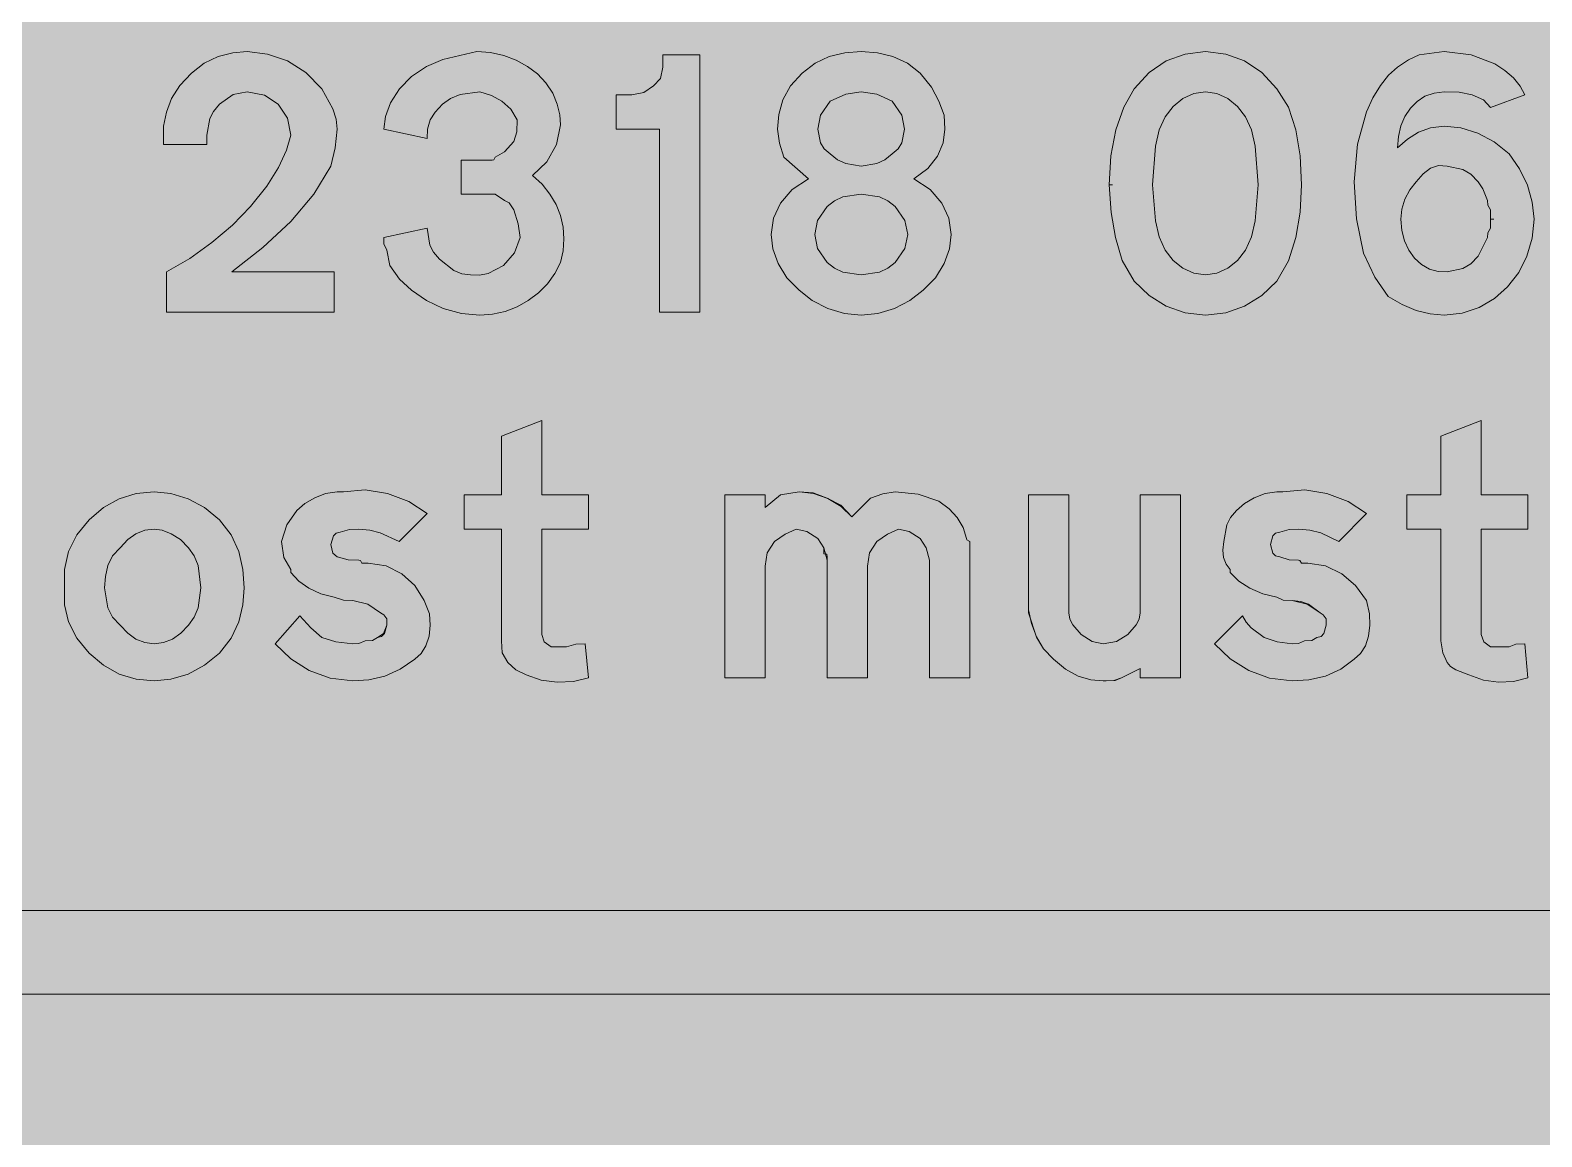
# Model space of a CAD drawing. Header units: metres. Extents: x 10 to 559, y 12 to 260.
# Drawn here: x 367.6 to 455.3, y 136.1 to 200.3 of the extents above; entities that cross this region are included whole.
import ezdxf

# ---------------------------------------------------------------- set-up
doc = ezdxf.new("R2010")
doc.units = ezdxf.units.M
for name, color, linetype, true_color in [('FILL_BLUE_0000FF', 7, 'Continuous', 0x0000ff), ('FILL_WHITE_FFFFFF', 7, 'Continuous', 0xffffff), ('STROKE_WHITE_FFFFFF', 7, 'Continuous', 0xffffff)]:
    doc.layers.add(name, color=color, linetype=linetype, true_color=true_color)

msp = doc.modelspace()

# ---------------------------------------------------------------- hatches: boundary and pattern name
at = {"layer": 'FILL_BLUE_0000FF', "true_color": 0x0000ff}
h = msp.add_hatch(color=7, dxfattribs=at)
h.dxf.hatch_style = 1
h.paths.add_polyline_path([(553.76, 259.97), (555.08, 259.58), (556.32, 258.96), (557.46, 258.12), (558.3, 256.98), (558.92, 255.74), (559.31, 254.42), (559.44, 253.08), (559.44, 19.26), (559.31, 17.91), (558.9, 16.56), (558.25, 15.32), (557.46, 14.22), (556.29, 13.28), (555.01, 12.6), (553.69, 12.2), (552.42, 12.06), (17.28, 12.06), (16.04, 12.2), (14.78, 12.6), (13.56, 13.28), (12.42, 14.22), (11.48, 15.36), (10.8, 16.61), (10.4, 17.92), (10.26, 19.26), (10.26, 253.08), (10.4, 254.41), (10.8, 255.6), (11.48, 256.93), (12.42, 258.12), (13.52, 259.07), (14.76, 259.74), (16.09, 259.99), (17.28, 260.1), (552.42, 260.1), (553.76, 259.97)])
at = {"layer": 'FILL_WHITE_FFFFFF', "true_color": 0xffffff}
h = msp.add_hatch(color=7, dxfattribs=at)
h.dxf.hatch_style = 1
h.paths.add_polyline_path([(375.3, 193.68), (375.3, 194.76), (375.48, 195.57), (375.77, 196.36), (376.24, 197.11), (376.92, 197.82), (377.65, 198.4), (378.47, 198.79), (379.32, 199.01), (380.16, 199.08), (381.33, 198.94), (382.5, 198.54), (383.56, 197.86), (384.48, 196.92), (385.13, 195.75), (385.32, 195.15), (385.38, 194.58), (385.27, 193.5), (385.02, 192.42), (384.02, 190.81), (382.68, 189.22), (381.07, 187.71), (379.26, 186.3), (385.2, 186.3), (385.2, 183.96), (375.48, 183.96), (375.48, 186.3), (376.82, 187.07), (378.11, 187.99), (379.3, 189.01), (380.34, 190.08), (381.29, 191.26), (381.98, 192.35), (382.44, 193.35), (382.68, 194.22), (382.49, 195.22), (381.96, 196.02), (381.16, 196.55), (380.16, 196.74), (379.35, 196.58), (378.54, 196.02), (378.2, 195.61), (377.98, 195.19), (377.82, 194.22), (377.82, 193.68), (375.3, 193.68)])
h = msp.add_hatch(color=7, dxfattribs=at)
h.dxf.hatch_style = 1
h.paths.add_polyline_path([(395.89, 189.09), (395.64, 189.9), (395.37, 190.3), (395.1, 190.44), (394.56, 190.8), (392.58, 190.8), (392.58, 192.78), (394.2, 192.78), (394.38, 192.78), (394.47, 192.8), (394.56, 192.96), (395.1, 193.27), (395.64, 193.86), (395.8, 194.42), (395.82, 195.12), (395.46, 195.73), (394.94, 196.2), (394.33, 196.54), (393.66, 196.74), (392.51, 196.58), (391.96, 196.36), (391.5, 196.02), (391.07, 195.57), (390.78, 195.12), (390.62, 194.58), (390.6, 194.04), (388.08, 194.58), (388.18, 195.31), (388.48, 196.11), (388.99, 196.91), (389.7, 197.64), (390.57, 198.22), (391.52, 198.63), (393.48, 199.08), (394.28, 199.02), (395.05, 198.85), (395.77, 198.59), (396.43, 198.22), (397.01, 197.78), (397.5, 197.26), (397.89, 196.67), (398.16, 196.02), (398.3, 195.41), (398.34, 194.82), (398.11, 193.68), (397.55, 192.68), (396.72, 191.88), (397.28, 191.38), (397.73, 190.81), (398.09, 190.21), (398.34, 189.56), (398.49, 188.89), (398.54, 188.21), (398.49, 187.52), (398.34, 186.84), (398.01, 186.19), (397.58, 185.6), (397.06, 185.08), (396.47, 184.63), (395.82, 184.27), (395.13, 184), (394.4, 183.84), (393.66, 183.78), (392.59, 183.88), (391.54, 184.16), (390.57, 184.62), (389.7, 185.22), (389, 185.87), (388.44, 186.66), (388.26, 187.56), (388.08, 187.92), (388.08, 188.28), (390.6, 188.82), (390.76, 187.85), (390.98, 187.43), (391.32, 187.02), (392.15, 186.37), (392.61, 186.18), (393.12, 186.12), (393.65, 186.11), (394.15, 186.2), (395.03, 186.66), (395.68, 187.39), (396, 188.28), (395.89, 189.09)])
h = msp.add_hatch(color=7, dxfattribs=at)
h.dxf.hatch_style = 1
h.paths.add_polyline_path([(404.1, 183.96), (404.1, 194.58), (401.58, 194.58), (401.58, 196.56), (402.48, 196.56), (403.18, 196.7), (403.74, 197.1), (404.15, 197.51), (404.28, 198.18), (404.28, 198.9), (406.44, 198.9), (406.44, 183.96), (404.1, 183.96)])
h = msp.add_hatch(color=7, dxfattribs=at)
h.dxf.hatch_style = 1
h.paths.add_polyline_path([(420.88, 189.4), (421.02, 188.46), (420.92, 187.62), (420.61, 186.77), (420.11, 185.95), (419.4, 185.22), (418.63, 184.62), (417.73, 184.16), (416.77, 183.88), (415.8, 183.78), (414.83, 183.88), (413.86, 184.16), (412.96, 184.62), (412.2, 185.22), (411.49, 185.95), (410.98, 186.77), (410.68, 187.62), (410.58, 188.46), (410.71, 189.4), (411.12, 190.28), (411.79, 191.07), (412.74, 191.7), (411.3, 192.96), (411.05, 193.77), (410.94, 194.58), (411.01, 195.42), (411.25, 196.27), (411.7, 197.09), (412.38, 197.82), (413.12, 198.4), (413.95, 198.79), (414.86, 199.01), (415.8, 199.08), (416.74, 199.01), (417.64, 198.79), (418.48, 198.4), (419.22, 197.82), (419.89, 197.01), (420.3, 196.2), (420.61, 195.39), (420.66, 194.58), (420.56, 193.78), (420.23, 193.01), (419.67, 192.3), (418.86, 191.7), (419.8, 191.07), (420.48, 190.28), (420.88, 189.4)])
h.paths.add_polyline_path([(413.82, 190.08), (413.26, 189.27), (413.1, 188.46), (413.26, 187.65), (413.82, 186.84), (414.26, 186.5), (414.74, 186.28), (415.8, 186.12), (416.86, 186.28), (417.34, 186.5), (417.78, 186.84), (418.34, 187.65), (418.5, 188.46), (418.34, 189.27), (417.78, 190.08), (417.34, 190.42), (416.86, 190.64), (415.8, 190.8), (414.74, 190.64), (414.26, 190.42), (413.82, 190.08)], flags=16)
h.paths.add_polyline_path([(417.17, 192.8), (417.6, 193.14), (417.94, 193.44), (418.16, 193.79), (418.32, 194.58), (418.16, 195.39), (417.6, 196.2), (416.7, 196.61), (415.8, 196.74), (414.9, 196.61), (414, 196.2), (413.44, 195.39), (413.28, 194.58), (413.44, 193.79), (413.66, 193.44), (414, 193.14), (414.43, 192.8), (414.9, 192.58), (415.8, 192.42), (416.7, 192.58), (417.17, 192.8)], flags=16)
h = msp.add_hatch(color=7, dxfattribs=at)
h.dxf.hatch_style = 1
h.paths.add_polyline_path([(430.58, 194.53), (431.04, 195.85), (431.64, 196.92), (432.51, 197.86), (433.51, 198.54), (434.6, 198.94), (435.78, 199.08), (436.96, 198.94), (438.05, 198.54), (439.05, 197.86), (439.92, 196.92), (440.6, 195.85), (441.04, 194.53), (441.29, 193.02), (441.36, 191.34), (441.29, 189.76), (441.04, 188.28), (440.6, 186.94), (439.92, 185.76), (439.05, 184.92), (438.05, 184.3), (436.96, 183.91), (435.78, 183.78), (434.6, 183.91), (433.51, 184.3), (432.51, 184.92), (431.64, 185.76), (430.96, 186.95), (430.56, 188.28), (430.31, 189.74), (430.2, 191.34), (430.3, 193.02), (430.58, 194.53)])
h.paths.add_polyline_path([(437.08, 186.5), (437.65, 186.96), (438.12, 187.56), (438.46, 188.33), (438.68, 189.25), (438.84, 191.34), (438.68, 193.59), (438.46, 194.53), (438.12, 195.3), (437.65, 195.9), (437.08, 196.36), (436.45, 196.64), (435.78, 196.74), (435.11, 196.64), (434.47, 196.36), (433.91, 195.9), (433.44, 195.3), (433.1, 194.53), (432.88, 193.59), (432.72, 191.34), (432.88, 189.25), (433.1, 188.33), (433.44, 187.56), (433.91, 186.96), (434.47, 186.5), (435.11, 186.22), (435.78, 186.12), (436.45, 186.22), (437.08, 186.5)], flags=16)
h = msp.add_hatch(color=7, dxfattribs=at)
h.dxf.hatch_style = 1
h.paths.add_polyline_path([(448.02, 184.05), (447.21, 184.39), (446.4, 184.86), (445.61, 185.99), (444.96, 187.38), (444.55, 189.38), (444.42, 191.52), (444.61, 193.7), (445.14, 195.59), (445.51, 196.4), (445.94, 197.11), (446.42, 197.71), (446.94, 198.18), (447.57, 198.61), (448.2, 198.9), (449.64, 199.08), (451.21, 198.89), (452.59, 198.36), (453.17, 197.99), (453.66, 197.56), (454.05, 197.08), (454.32, 196.56), (452.34, 195.84), (451.93, 196.27), (451.26, 196.56), (450.52, 196.72), (449.64, 196.74), (449.06, 196.67), (448.53, 196.49), (448.07, 196.19), (447.68, 195.8), (447.37, 195.32), (447.13, 194.77), (446.99, 194.16), (446.94, 193.5), (447.51, 194), (448.15, 194.4), (448.86, 194.66), (449.64, 194.76), (450.61, 194.66), (451.6, 194.35), (452.55, 193.85), (453.42, 193.14), (454.02, 192.27), (454.48, 191.32), (454.76, 190.33), (454.86, 189.36), (454.75, 188.24), (454.45, 187.2), (453.97, 186.25), (453.33, 185.42), (452.56, 184.74), (451.67, 184.22), (450.69, 183.89), (449.64, 183.78), (448.83, 183.85), (448.02, 184.05)])
h.paths.add_polyline_path([(452.34, 189.54), (452.34, 189.72), (452.34, 189.9), (452.18, 190.17), (452.16, 190.44), (451.89, 191.11), (451.62, 191.52), (451.19, 191.96), (450.72, 192.24), (449.82, 192.42), (449.31, 192.46), (448.85, 192.31), (448.43, 191.99), (448.02, 191.52), (447.65, 191.06), (447.37, 190.51), (447.18, 189.93), (447.12, 189.36), (447.18, 188.7), (447.34, 188.1), (447.59, 187.55), (447.93, 187.09), (448.33, 186.71), (448.79, 186.45), (449.29, 186.31), (449.82, 186.3), (450.72, 186.48), (451.19, 186.76), (451.62, 187.2), (452.16, 188.28), (452.18, 188.55), (452.34, 188.82), (452.34, 189), (452.34, 189.18), (452.34, 189.36), (452.34, 189.54)], flags=16)
h = msp.add_hatch(color=7, dxfattribs=at)
h.dxf.hatch_style = 1
h.paths.add_polyline_path([(397.39, 164.81), (397.8, 164.52), (398.7, 164.52), (399.24, 164.68), (399.78, 164.7), (399.96, 162.72), (399.09, 162.52), (398.16, 162.47), (397.23, 162.59), (396.36, 162.9), (395.75, 163.19), (395.28, 163.62), (394.96, 164.18), (394.92, 164.88), (394.92, 171.36), (392.76, 171.36), (392.76, 173.34), (394.92, 173.34), (394.92, 176.76), (397.26, 177.66), (397.26, 173.34), (399.96, 173.34), (399.96, 171.36), (397.26, 171.36), (397.26, 165.24), (397.39, 164.81)])
h = msp.add_hatch(color=7, dxfattribs=at)
h.dxf.hatch_style = 1
h.paths.add_polyline_path([(451.94, 164.81), (452.34, 164.52), (453.42, 164.52), (453.8, 164.68), (454.32, 164.7), (454.5, 162.72), (453.66, 162.52), (452.79, 162.47), (451.92, 162.59), (451.08, 162.9), (450.32, 163.19), (450.02, 163.38), (449.82, 163.62), (449.57, 164.18), (449.46, 164.88), (449.46, 171.36), (447.48, 171.36), (447.48, 173.34), (449.46, 173.34), (449.46, 176.76), (451.8, 177.66), (451.8, 173.34), (454.5, 173.34), (454.5, 171.36), (451.8, 171.36), (451.8, 165.24), (451.94, 164.81)])
h = msp.add_hatch(color=7, dxfattribs=at)
h.dxf.hatch_style = 1
h.paths.add_polyline_path([(369.79, 170.05), (370.27, 171.03), (370.98, 171.9), (371.82, 172.61), (372.73, 173.11), (373.71, 173.42), (374.76, 173.52), (375.73, 173.42), (376.72, 173.11), (377.67, 172.61), (378.54, 171.9), (379.22, 171.03), (379.67, 170.05), (379.91, 169.01), (379.98, 167.94), (379.91, 166.97), (379.67, 165.98), (379.22, 165.03), (378.54, 164.16), (377.67, 163.45), (376.72, 162.94), (375.73, 162.64), (374.76, 162.54), (373.71, 162.64), (372.73, 162.94), (371.82, 163.45), (370.98, 164.16), (370.27, 165.03), (369.79, 165.98), (369.54, 166.97), (369.54, 167.94), (369.54, 169.01), (369.79, 170.05)])
h.paths.add_polyline_path([(373.7, 171.09), (373.22, 170.75), (372.78, 170.28), (372.34, 169.81), (372.06, 169.24), (371.92, 168.61), (371.88, 167.94), (372.06, 166.79), (372.34, 166.24), (372.78, 165.78), (373.22, 165.31), (373.7, 164.97), (374.22, 164.77), (374.76, 164.7), (375.3, 164.77), (375.82, 164.97), (376.3, 165.31), (376.74, 165.78), (377.08, 166.24), (377.3, 166.79), (377.46, 167.94), (377.3, 169.24), (377.08, 169.81), (376.74, 170.28), (376.28, 170.75), (375.75, 171.09), (375.22, 171.29), (374.76, 171.36), (374.22, 171.29), (373.7, 171.09)], flags=16)
h = msp.add_hatch(color=7, dxfattribs=at)
h.dxf.hatch_style = 1
h.paths.add_polyline_path([(386.64, 169.56), (386.73, 169.54), (386.82, 169.38), (387.18, 169.38), (388.22, 169.22), (389.14, 168.77), (389.89, 168.09), (390.42, 167.22), (390.74, 166.43), (390.78, 165.78), (390.72, 165.14), (390.53, 164.59), (390.25, 164.13), (389.88, 163.8), (389.04, 163.22), (388.15, 162.83), (387.22, 162.61), (386.28, 162.54), (384.97, 162.7), (383.76, 163.15), (382.69, 163.83), (381.78, 164.7), (383.22, 166.32), (383.85, 165.62), (384.48, 165.06), (385.31, 164.81), (386.28, 164.7), (386.64, 164.72), (387, 164.88), (387.43, 164.9), (387.72, 165.06), (388.06, 165.29), (388.26, 165.78), (388.26, 166.14), (388.08, 166.39), (387.9, 166.5), (387.16, 167), (386.28, 167.22), (385.74, 167.24), (385.2, 167.4), (384.43, 167.6), (383.74, 167.92), (383.15, 168.34), (382.68, 168.84), (382.68, 169.02), (382.28, 169.7), (382.14, 170.64), (382.46, 171.61), (383.04, 172.44), (383.51, 172.84), (384.08, 173.18), (384.71, 173.43), (385.38, 173.52), (385.74, 173.52), (387.01, 173.63), (388.31, 173.43), (389.54, 172.96), (390.6, 172.26), (388.98, 170.64), (387.88, 171.14), (387.28, 171.3), (386.64, 171.36), (386.1, 171.34), (385.56, 171.18), (385.32, 171.12), (385.16, 170.96), (385.02, 170.46), (385.13, 169.97), (385.38, 169.74), (386.01, 169.58), (386.64, 169.56)])
h = msp.add_hatch(color=7, dxfattribs=at)
h.dxf.hatch_style = 1
h.paths.add_polyline_path([(386.64, 169.56), (386.73, 169.54), (386.82, 169.38), (387.18, 169.38), (388.22, 169.22), (389.14, 168.77), (389.89, 168.09), (390.42, 167.22), (390.74, 166.43), (390.78, 165.78), (390.72, 165.14), (390.53, 164.59), (390.25, 164.13), (389.88, 163.8), (389.04, 163.22), (388.15, 162.83), (387.22, 162.61), (386.28, 162.54), (384.97, 162.7), (383.76, 163.15), (382.69, 163.83), (381.78, 164.7), (383.22, 166.32), (383.85, 165.62), (384.48, 165.06), (385.31, 164.81), (386.28, 164.7), (386.64, 164.72), (387, 164.88), (387.43, 164.9), (387.72, 165.06), (387.96, 165.12), (388.13, 165.29), (388.26, 165.78), (388.26, 166.14), (388.08, 166.39), (387.9, 166.5), (387.16, 167), (386.28, 167.22), (385.74, 167.24), (385.2, 167.4), (384.43, 167.6), (383.74, 167.92), (383.15, 168.34), (382.68, 168.84), (382.68, 169.02), (382.28, 169.7), (382.14, 170.64), (382.46, 171.61), (383.04, 172.44), (383.51, 172.84), (384.08, 173.18), (384.71, 173.43), (385.38, 173.52), (385.74, 173.52), (387.01, 173.63), (388.31, 173.43), (389.54, 172.96), (390.6, 172.26), (388.98, 170.64), (387.88, 171.14), (387.28, 171.3), (386.64, 171.36), (386.1, 171.34), (385.56, 171.18), (385.32, 171.12), (385.16, 170.96), (385.02, 170.46), (385.13, 169.97), (385.38, 169.74), (386.01, 169.58), (386.64, 169.56)])
h = msp.add_hatch(color=7, dxfattribs=at)
h.dxf.hatch_style = 1
h.paths.add_polyline_path([(410.22, 172.62), (411.12, 173.34), (412.2, 173.52), (413.03, 173.42), (413.86, 173.14), (414.63, 172.68), (415.26, 172.08), (416.34, 173.16), (417.06, 173.41), (417.78, 173.52), (419.11, 173.38), (420.3, 172.98), (420.91, 172.54), (421.38, 172.03), (421.72, 171.46), (421.92, 170.82), (421.94, 170.73), (422.1, 170.64), (422.1, 170.28), (422.1, 162.72), (419.76, 162.72), (419.76, 169.56), (419.58, 170.28), (419.22, 170.82), (418.59, 171.22), (417.96, 171.36), (417.33, 171.07), (416.7, 170.64), (416.29, 169.99), (416.16, 169.2), (416.16, 162.72), (413.82, 162.72), (413.82, 169.56), (413.64, 170.28), (413.28, 170.82), (412.65, 171.22), (412.02, 171.36), (411.39, 171.07), (410.76, 170.64), (410.35, 169.99), (410.22, 169.2), (410.22, 162.72), (407.88, 162.72), (407.88, 173.34), (410.22, 173.34), (410.22, 172.62)])
h = msp.add_hatch(color=7, dxfattribs=at)
h.dxf.hatch_style = 1
h.paths.add_polyline_path([(410.22, 172.62), (411.12, 173.34), (412.2, 173.52), (413.01, 173.47), (413.82, 173.16), (414.61, 172.75), (415.26, 172.08), (416.34, 173.16), (417.06, 173.41), (417.78, 173.52), (419.11, 173.38), (420.3, 172.98), (420.91, 172.54), (421.38, 172.03), (421.72, 171.46), (421.92, 170.82), (421.94, 170.73), (422.1, 170.64), (422.1, 170.28), (422.1, 162.72), (419.76, 162.72), (419.76, 169.56), (419.58, 170.28), (419.22, 170.82), (418.59, 171.22), (417.96, 171.36), (417.33, 171.07), (416.7, 170.64), (416.29, 169.99), (416.16, 169.2), (416.16, 162.72), (413.82, 162.72), (413.82, 169.74), (413.8, 169.9), (413.64, 169.92), (413.64, 170.28), (413.28, 170.82), (412.65, 171.22), (412.02, 171.36), (411.39, 171.07), (410.76, 170.64), (410.35, 169.99), (410.22, 169.2), (410.22, 162.72), (407.88, 162.72), (407.88, 173.34), (410.22, 173.34), (410.22, 172.62)])
h = msp.add_hatch(color=7, dxfattribs=at)
h.dxf.hatch_style = 1
h.paths.add_polyline_path([(429.14, 162.61), (428.4, 162.83), (427.66, 163.22), (426.96, 163.8), (426.38, 164.4), (425.97, 165.08), (425.52, 166.5), (425.52, 173.34), (427.86, 173.34), (427.86, 166.5), (427.92, 166.13), (428.08, 165.8), (428.58, 165.24), (429.21, 164.83), (429.84, 164.7), (430.63, 164.83), (431.28, 165.24), (431.77, 165.8), (431.94, 166.13), (432, 166.5), (432, 173.34), (434.34, 173.34), (434.34, 162.72), (432, 162.72), (432, 163.26), (430.92, 162.72), (430.54, 162.56), (430.02, 162.54), (429.84, 162.54), (429.14, 162.61)])
h = msp.add_hatch(color=7, dxfattribs=at)
h.dxf.hatch_style = 1
h.paths.add_polyline_path([(429.14, 162.61), (428.4, 162.83), (427.66, 163.22), (426.96, 163.8), (426.38, 164.4), (425.97, 165.1), (425.69, 165.88), (425.52, 166.68), (425.52, 173.34), (427.86, 173.34), (427.86, 166.5), (427.92, 166.13), (428.08, 165.8), (428.58, 165.24), (429.21, 164.83), (429.84, 164.7), (430.63, 164.83), (431.28, 165.24), (431.77, 165.8), (431.94, 166.13), (432, 166.5), (432, 173.34), (434.34, 173.34), (434.34, 162.72), (432, 162.72), (432, 163.26), (430.92, 162.72), (430.47, 162.56), (430.02, 162.54), (429.84, 162.54), (429.14, 162.61)])
h = msp.add_hatch(color=7, dxfattribs=at)
h.dxf.hatch_style = 1
h.paths.add_polyline_path([(441.18, 169.56), (441.27, 169.54), (441.36, 169.38), (441.72, 169.38), (442.76, 169.22), (443.7, 168.77), (444.5, 168.09), (445.14, 167.22), (445.3, 166.43), (445.32, 165.78), (445.26, 165.14), (445.07, 164.59), (444.79, 164.13), (444.42, 163.8), (443.65, 163.22), (442.76, 162.83), (441.79, 162.61), (440.82, 162.54), (439.51, 162.7), (438.3, 163.15), (437.23, 163.83), (436.32, 164.7), (437.94, 166.32), (438.14, 165.95), (438.43, 165.62), (439.2, 165.06), (439.94, 164.81), (440.82, 164.7), (441.18, 164.72), (441.54, 164.88), (441.97, 164.9), (442.26, 165.06), (442.5, 165.12), (442.66, 165.29), (442.8, 165.78), (442.8, 166.14), (442.62, 166.39), (442.44, 166.5), (441.7, 167), (440.82, 167.22), (440.3, 167.24), (439.92, 167.4), (439.12, 167.6), (438.37, 167.92), (437.72, 168.34), (437.22, 168.84), (437.22, 168.95), (437.22, 169.02), (436.99, 169.32), (436.84, 169.7), (436.79, 170.13), (436.86, 170.64), (437.02, 171.61), (437.24, 172.03), (437.58, 172.44), (438.05, 172.84), (438.61, 173.18), (439.25, 173.43), (439.92, 173.52), (440.28, 173.52), (441.55, 173.63), (442.84, 173.43), (444.08, 172.96), (445.14, 172.26), (443.52, 170.64), (442.48, 171.14), (441.85, 171.3), (441.18, 171.36), (440.64, 171.34), (440.1, 171.18), (439.86, 171.12), (439.69, 170.96), (439.56, 170.46), (439.69, 169.97), (439.86, 169.8), (440.1, 169.74), (440.64, 169.58), (441.18, 169.56)])
h = msp.add_hatch(color=7, dxfattribs=at)
h.dxf.hatch_style = 1
h.paths.add_polyline_path([(441.18, 169.56), (441.27, 169.54), (441.36, 169.38), (441.72, 169.38), (442.76, 169.22), (443.7, 168.77), (444.5, 168.09), (445.14, 167.22), (445.3, 166.43), (445.32, 165.78), (445.26, 165.14), (445.07, 164.59), (444.79, 164.13), (444.42, 163.8), (443.65, 163.22), (442.76, 162.83), (441.79, 162.61), (440.82, 162.54), (439.51, 162.7), (438.3, 163.15), (437.23, 163.83), (436.32, 164.7), (437.94, 166.32), (438.14, 165.95), (438.43, 165.62), (439.2, 165.06), (439.94, 164.81), (440.82, 164.7), (441.18, 164.72), (441.54, 164.88), (441.97, 164.9), (442.26, 165.06), (442.5, 165.12), (442.66, 165.29), (442.8, 165.78), (442.8, 166.14), (442.62, 166.39), (442.44, 166.5), (441.77, 167), (441.33, 167.16), (440.82, 167.22), (440.3, 167.24), (439.92, 167.4), (439.12, 167.6), (438.37, 167.92), (437.72, 168.34), (437.22, 168.84), (437.22, 168.95), (437.22, 169.02), (436.99, 169.32), (436.84, 169.7), (436.79, 170.13), (436.86, 170.64), (437.02, 171.61), (437.24, 172.03), (437.58, 172.44), (438.05, 172.84), (438.61, 173.18), (439.25, 173.43), (439.92, 173.52), (440.28, 173.52), (441.55, 173.63), (442.84, 173.43), (444.08, 172.96), (445.14, 172.26), (443.52, 170.64), (442.48, 171.14), (441.85, 171.3), (441.18, 171.36), (440.64, 171.34), (440.1, 171.18), (439.86, 171.12), (439.69, 170.96), (439.56, 170.46), (439.69, 169.97), (439.86, 169.8), (440.1, 169.74), (440.64, 169.58), (441.18, 169.56)])
h = msp.add_hatch(color=7, dxfattribs=at)
h.dxf.hatch_style = 1
h.paths.add_polyline_path([(77.58, 139.68), (70.56, 139.68), (63.36, 146.7), (70.56, 153.9), (77.58, 153.9), (72.9, 149.22), (506.34, 149.22), (506.34, 144.36), (72.9, 144.36), (77.58, 139.68)])

# ---------------------------------------------------------------- linework, layer by layer
at = {"layer": 'FILL_WHITE_FFFFFF', "lineweight": 0, "true_color": 0xffffff}
for points in [[(375.3, 193.68), (375.3, 194.76), (375.48, 195.57), (375.77, 196.36), (376.24, 197.11), (376.92, 197.82), (377.65, 198.4), (378.47, 198.79), (379.32, 199.01), (380.16, 199.08), (381.33, 198.94), (382.5, 198.54), (383.56, 197.86), (384.48, 196.92), (385.13, 195.75), (385.32, 195.15), (385.38, 194.58), (385.27, 193.5), (385.02, 192.42), (384.02, 190.81), (382.68, 189.22), (381.07, 187.71), (379.26, 186.3), (385.2, 186.3), (385.2, 183.96), (375.48, 183.96), (375.48, 186.3), (376.82, 187.07), (378.11, 187.99), (379.3, 189.01), (380.34, 190.08), (381.29, 191.26), (381.98, 192.35), (382.44, 193.35), (382.68, 194.22), (382.49, 195.22), (381.96, 196.02), (381.16, 196.55), (380.16, 196.74), (379.35, 196.58), (378.54, 196.02), (378.2, 195.61), (377.98, 195.19), (377.82, 194.22), (377.82, 193.68)], [(395.89, 189.09), (395.64, 189.9), (395.37, 190.3), (395.1, 190.44), (394.56, 190.8), (392.58, 190.8), (392.58, 192.78), (394.2, 192.78), (394.38, 192.78), (394.47, 192.8), (394.56, 192.96), (395.1, 193.27), (395.64, 193.86), (395.8, 194.42), (395.82, 195.12), (395.46, 195.73), (394.94, 196.2), (394.33, 196.54), (393.66, 196.74), (392.51, 196.58), (391.96, 196.36), (391.5, 196.02), (391.07, 195.57), (390.78, 195.12), (390.62, 194.58), (390.6, 194.04), (388.08, 194.58), (388.18, 195.31), (388.48, 196.11), (388.99, 196.91), (389.7, 197.64), (390.57, 198.22), (391.52, 198.63), (393.48, 199.08), (394.28, 199.02), (395.05, 198.85), (395.77, 198.59), (396.43, 198.22), (397.01, 197.78), (397.5, 197.26), (397.89, 196.67), (398.16, 196.02), (398.3, 195.41), (398.34, 194.82), (398.11, 193.68), (397.55, 192.68), (396.72, 191.88), (397.28, 191.38), (397.73, 190.81), (398.09, 190.21), (398.34, 189.56), (398.49, 188.89), (398.54, 188.21), (398.49, 187.52), (398.34, 186.84), (398.01, 186.19), (397.58, 185.6), (397.06, 185.08), (396.47, 184.63), (395.82, 184.27), (395.13, 184), (394.4, 183.84), (393.66, 183.78), (392.59, 183.88), (391.54, 184.16), (390.57, 184.62), (389.7, 185.22), (389, 185.87), (388.44, 186.66), (388.26, 187.56), (388.08, 187.92), (388.08, 188.28), (390.6, 188.82), (390.76, 187.85), (390.98, 187.43), (391.32, 187.02), (392.15, 186.37), (392.61, 186.18), (393.12, 186.12), (393.65, 186.11), (394.15, 186.2), (395.03, 186.66), (395.68, 187.39), (396, 188.28)], [(404.1, 183.96), (404.1, 194.58), (401.58, 194.58), (401.58, 196.56), (402.48, 196.56), (403.18, 196.7), (403.74, 197.1), (404.15, 197.51), (404.28, 198.18), (404.28, 198.9), (406.44, 198.9), (406.44, 183.96)], [(420.88, 189.4), (421.02, 188.46), (420.92, 187.62), (420.61, 186.77), (420.11, 185.95), (419.4, 185.22), (418.63, 184.62), (417.73, 184.16), (416.77, 183.88), (415.8, 183.78), (414.83, 183.88), (413.86, 184.16), (412.96, 184.62), (412.2, 185.22), (411.49, 185.95), (410.98, 186.77), (410.68, 187.62), (410.58, 188.46), (410.71, 189.4), (411.12, 190.28), (411.79, 191.07), (412.74, 191.7), (411.3, 192.96), (411.05, 193.77), (410.94, 194.58), (411.01, 195.42), (411.25, 196.27), (411.7, 197.09), (412.38, 197.82), (413.12, 198.4), (413.95, 198.79), (414.86, 199.01), (415.8, 199.08), (416.74, 199.01), (417.64, 198.79), (418.48, 198.4), (419.22, 197.82), (419.89, 197.01), (420.3, 196.2), (420.61, 195.39), (420.66, 194.58), (420.56, 193.78), (420.23, 193.01), (419.67, 192.3), (418.86, 191.7), (419.8, 191.07), (420.48, 190.28)], [(430.58, 194.53), (431.04, 195.85), (431.64, 196.92), (432.51, 197.86), (433.51, 198.54), (434.6, 198.94), (435.78, 199.08), (436.96, 198.94), (438.05, 198.54), (439.05, 197.86), (439.92, 196.92), (440.6, 195.85), (441.04, 194.53), (441.29, 193.02), (441.36, 191.34), (441.29, 189.76), (441.04, 188.28), (440.6, 186.94), (439.92, 185.76), (439.05, 184.92), (438.05, 184.3), (436.96, 183.91), (435.78, 183.78), (434.6, 183.91), (433.51, 184.3), (432.51, 184.92), (431.64, 185.76), (430.96, 186.95), (430.56, 188.28), (430.31, 189.74), (430.2, 191.34), (430.3, 193.02)], [(448.02, 184.05), (447.21, 184.39), (446.4, 184.86), (445.61, 185.99), (444.96, 187.38), (444.55, 189.38), (444.42, 191.52), (444.61, 193.7), (445.14, 195.59), (445.51, 196.4), (445.94, 197.11), (446.42, 197.71), (446.94, 198.18), (447.57, 198.61), (448.2, 198.9), (449.64, 199.08), (451.21, 198.89), (452.59, 198.36), (453.17, 197.99), (453.66, 197.56), (454.05, 197.08), (454.32, 196.56), (452.34, 195.84), (451.93, 196.27), (451.26, 196.56), (450.52, 196.72), (449.64, 196.74), (449.06, 196.67), (448.53, 196.49), (448.07, 196.19), (447.68, 195.8), (447.37, 195.32), (447.13, 194.77), (446.99, 194.16), (446.94, 193.5), (447.51, 194), (448.15, 194.4), (448.86, 194.66), (449.64, 194.76), (450.61, 194.66), (451.6, 194.35), (452.55, 193.85), (453.42, 193.14), (454.02, 192.27), (454.48, 191.32), (454.76, 190.33), (454.86, 189.36), (454.75, 188.24), (454.45, 187.2), (453.97, 186.25), (453.33, 185.42), (452.56, 184.74), (451.67, 184.22), (450.69, 183.89), (449.64, 183.78), (448.83, 183.85)], [(417.17, 192.8), (417.6, 193.14), (417.94, 193.44), (418.16, 193.79), (418.32, 194.58), (418.16, 195.39), (417.6, 196.2), (416.7, 196.61), (415.8, 196.74), (414.9, 196.61), (414, 196.2), (413.44, 195.39), (413.28, 194.58), (413.44, 193.79), (413.66, 193.44), (414, 193.14), (414.43, 192.8), (414.9, 192.58), (415.8, 192.42), (416.7, 192.58)], [(437.08, 186.5), (437.65, 186.96), (438.12, 187.56), (438.46, 188.33), (438.68, 189.25), (438.84, 191.34), (438.68, 193.59), (438.46, 194.53), (438.12, 195.3), (437.65, 195.9), (437.08, 196.36), (436.45, 196.64), (435.78, 196.74), (435.11, 196.64), (434.47, 196.36), (433.91, 195.9), (433.44, 195.3), (433.1, 194.53), (432.88, 193.59), (432.72, 191.34), (432.88, 189.25), (433.1, 188.33), (433.44, 187.56), (433.91, 186.96), (434.47, 186.5), (435.11, 186.22), (435.78, 186.12), (436.45, 186.22)], [(452.34, 189.54), (452.34, 189.72), (452.34, 189.9), (452.18, 190.17), (452.16, 190.44), (451.89, 191.11), (451.62, 191.52), (451.19, 191.96), (450.72, 192.24), (449.82, 192.42), (449.31, 192.46), (448.85, 192.31), (448.43, 191.99), (448.02, 191.52), (447.65, 191.06), (447.37, 190.51), (447.18, 189.93), (447.12, 189.36), (447.18, 188.7), (447.34, 188.1), (447.59, 187.55), (447.93, 187.09), (448.33, 186.71), (448.79, 186.45), (449.29, 186.31), (449.82, 186.3), (450.72, 186.48), (451.19, 186.76), (451.62, 187.2), (452.16, 188.28), (452.18, 188.55), (452.34, 188.82), (452.34, 189), (452.34, 189.18), (452.34, 189.36)], [(413.82, 190.08), (413.26, 189.27), (413.1, 188.46), (413.26, 187.65), (413.82, 186.84), (414.26, 186.5), (414.74, 186.28), (415.8, 186.12), (416.86, 186.28), (417.34, 186.5), (417.78, 186.84), (418.34, 187.65), (418.5, 188.46), (418.34, 189.27), (417.78, 190.08), (417.34, 190.42), (416.86, 190.64), (415.8, 190.8), (414.74, 190.64), (414.26, 190.42)], [(397.39, 164.81), (397.8, 164.52), (398.7, 164.52), (399.24, 164.68), (399.78, 164.7), (399.96, 162.72), (399.09, 162.52), (398.16, 162.47), (397.23, 162.59), (396.36, 162.9), (395.75, 163.19), (395.28, 163.62), (394.96, 164.18), (394.92, 164.88), (394.92, 171.36), (392.76, 171.36), (392.76, 173.34), (394.92, 173.34), (394.92, 176.76), (397.26, 177.66), (397.26, 173.34), (399.96, 173.34), (399.96, 171.36), (397.26, 171.36), (397.26, 165.24)], [(451.94, 164.81), (452.34, 164.52), (453.42, 164.52), (453.8, 164.68), (454.32, 164.7), (454.5, 162.72), (453.66, 162.52), (452.79, 162.47), (451.92, 162.59), (451.08, 162.9), (450.32, 163.19), (450.02, 163.38), (449.82, 163.62), (449.57, 164.18), (449.46, 164.88), (449.46, 171.36), (447.48, 171.36), (447.48, 173.34), (449.46, 173.34), (449.46, 176.76), (451.8, 177.66), (451.8, 173.34), (454.5, 173.34), (454.5, 171.36), (451.8, 171.36), (451.8, 165.24)], [(369.79, 170.05), (370.27, 171.03), (370.98, 171.9), (371.82, 172.61), (372.73, 173.11), (373.71, 173.42), (374.76, 173.52), (375.73, 173.42), (376.72, 173.11), (377.67, 172.61), (378.54, 171.9), (379.22, 171.03), (379.67, 170.05), (379.91, 169.01), (379.98, 167.94), (379.91, 166.97), (379.67, 165.98), (379.22, 165.03), (378.54, 164.16), (377.67, 163.45), (376.72, 162.94), (375.73, 162.64), (374.76, 162.54), (373.71, 162.64), (372.73, 162.94), (371.82, 163.45), (370.98, 164.16), (370.27, 165.03), (369.79, 165.98), (369.54, 166.97), (369.54, 167.94), (369.54, 169.01)], [(386.64, 169.56), (386.73, 169.54), (386.82, 169.38), (387.18, 169.38), (388.22, 169.22), (389.14, 168.77), (389.89, 168.09), (390.42, 167.22), (390.74, 166.43), (390.78, 165.78), (390.72, 165.14), (390.53, 164.59), (390.25, 164.13), (389.88, 163.8), (389.04, 163.22), (388.15, 162.83), (387.22, 162.61), (386.28, 162.54), (384.97, 162.7), (383.76, 163.15), (382.69, 163.83), (381.78, 164.7), (383.22, 166.32), (383.85, 165.62), (384.48, 165.06), (385.31, 164.81), (386.28, 164.7), (386.64, 164.72), (387, 164.88), (387.43, 164.9), (387.72, 165.06), (388.06, 165.29), (388.26, 165.78), (388.26, 166.14), (388.08, 166.39), (387.9, 166.5), (387.16, 167), (386.28, 167.22), (385.74, 167.24), (385.2, 167.4), (384.43, 167.6), (383.74, 167.92), (383.15, 168.34), (382.68, 168.84), (382.68, 169.02), (382.28, 169.7), (382.14, 170.64), (382.46, 171.61), (383.04, 172.44), (383.51, 172.84), (384.08, 173.18), (384.71, 173.43), (385.38, 173.52), (385.74, 173.52), (387.01, 173.63), (388.31, 173.43), (389.54, 172.96), (390.6, 172.26), (388.98, 170.64), (387.88, 171.14), (387.28, 171.3), (386.64, 171.36), (386.1, 171.34), (385.56, 171.18), (385.32, 171.12), (385.16, 170.96), (385.02, 170.46), (385.13, 169.97), (385.38, 169.74), (386.01, 169.58)], [(386.64, 169.56), (386.73, 169.54), (386.82, 169.38), (387.18, 169.38), (388.22, 169.22), (389.14, 168.77), (389.89, 168.09), (390.42, 167.22), (390.74, 166.43), (390.78, 165.78), (390.72, 165.14), (390.53, 164.59), (390.25, 164.13), (389.88, 163.8), (389.04, 163.22), (388.15, 162.83), (387.22, 162.61), (386.28, 162.54), (384.97, 162.7), (383.76, 163.15), (382.69, 163.83), (381.78, 164.7), (383.22, 166.32), (383.85, 165.62), (384.48, 165.06), (385.31, 164.81), (386.28, 164.7), (386.64, 164.72), (387, 164.88), (387.43, 164.9), (387.72, 165.06), (387.96, 165.12), (388.13, 165.29), (388.26, 165.78), (388.26, 166.14), (388.08, 166.39), (387.9, 166.5), (387.16, 167), (386.28, 167.22), (385.74, 167.24), (385.2, 167.4), (384.43, 167.6), (383.74, 167.92), (383.15, 168.34), (382.68, 168.84), (382.68, 169.02), (382.28, 169.7), (382.14, 170.64), (382.46, 171.61), (383.04, 172.44), (383.51, 172.84), (384.08, 173.18), (384.71, 173.43), (385.38, 173.52), (385.74, 173.52), (387.01, 173.63), (388.31, 173.43), (389.54, 172.96), (390.6, 172.26), (388.98, 170.64), (387.88, 171.14), (387.28, 171.3), (386.64, 171.36), (386.1, 171.34), (385.56, 171.18), (385.32, 171.12), (385.16, 170.96), (385.02, 170.46), (385.13, 169.97), (385.38, 169.74), (386.01, 169.58)], [(410.22, 172.62), (411.12, 173.34), (412.2, 173.52), (413.03, 173.42), (413.86, 173.14), (414.63, 172.68), (415.26, 172.08), (416.34, 173.16), (417.06, 173.41), (417.78, 173.52), (419.11, 173.38), (420.3, 172.98), (420.91, 172.54), (421.38, 172.03), (421.72, 171.46), (421.92, 170.82), (421.94, 170.73), (422.1, 170.64), (422.1, 170.28), (422.1, 162.72), (419.76, 162.72), (419.76, 169.56), (419.58, 170.28), (419.22, 170.82), (418.59, 171.22), (417.96, 171.36), (417.33, 171.07), (416.7, 170.64), (416.29, 169.99), (416.16, 169.2), (416.16, 162.72), (413.82, 162.72), (413.82, 169.56), (413.64, 170.28), (413.28, 170.82), (412.65, 171.22), (412.02, 171.36), (411.39, 171.07), (410.76, 170.64), (410.35, 169.99), (410.22, 169.2), (410.22, 162.72), (407.88, 162.72), (407.88, 173.34), (410.22, 173.34)], [(410.22, 172.62), (411.12, 173.34), (412.2, 173.52), (413.01, 173.47), (413.82, 173.16), (414.61, 172.75), (415.26, 172.08), (416.34, 173.16), (417.06, 173.41), (417.78, 173.52), (419.11, 173.38), (420.3, 172.98), (420.91, 172.54), (421.38, 172.03), (421.72, 171.46), (421.92, 170.82), (421.94, 170.73), (422.1, 170.64), (422.1, 170.28), (422.1, 162.72), (419.76, 162.72), (419.76, 169.56), (419.58, 170.28), (419.22, 170.82), (418.59, 171.22), (417.96, 171.36), (417.33, 171.07), (416.7, 170.64), (416.29, 169.99), (416.16, 169.2), (416.16, 162.72), (413.82, 162.72), (413.82, 169.74), (413.8, 169.9), (413.64, 169.92), (413.64, 170.28), (413.28, 170.82), (412.65, 171.22), (412.02, 171.36), (411.39, 171.07), (410.76, 170.64), (410.35, 169.99), (410.22, 169.2), (410.22, 162.72), (407.88, 162.72), (407.88, 173.34), (410.22, 173.34)], [(429.14, 162.61), (428.4, 162.83), (427.66, 163.22), (426.96, 163.8), (426.38, 164.4), (425.97, 165.08), (425.52, 166.5), (425.52, 173.34), (427.86, 173.34), (427.86, 166.5), (427.92, 166.13), (428.08, 165.8), (428.58, 165.24), (429.21, 164.83), (429.84, 164.7), (430.63, 164.83), (431.28, 165.24), (431.77, 165.8), (431.94, 166.13), (432, 166.5), (432, 173.34), (434.34, 173.34), (434.34, 162.72), (432, 162.72), (432, 163.26), (430.92, 162.72), (430.54, 162.56), (430.02, 162.54), (429.84, 162.54)], [(429.14, 162.61), (428.4, 162.83), (427.66, 163.22), (426.96, 163.8), (426.38, 164.4), (425.97, 165.1), (425.69, 165.88), (425.52, 166.68), (425.52, 173.34), (427.86, 173.34), (427.86, 166.5), (427.92, 166.13), (428.08, 165.8), (428.58, 165.24), (429.21, 164.83), (429.84, 164.7), (430.63, 164.83), (431.28, 165.24), (431.77, 165.8), (431.94, 166.13), (432, 166.5), (432, 173.34), (434.34, 173.34), (434.34, 162.72), (432, 162.72), (432, 163.26), (430.92, 162.72), (430.47, 162.56), (430.02, 162.54), (429.84, 162.54)], [(441.18, 169.56), (441.27, 169.54), (441.36, 169.38), (441.72, 169.38), (442.76, 169.22), (443.7, 168.77), (444.5, 168.09), (445.14, 167.22), (445.3, 166.43), (445.32, 165.78), (445.26, 165.14), (445.07, 164.59), (444.79, 164.13), (444.42, 163.8), (443.65, 163.22), (442.76, 162.83), (441.79, 162.61), (440.82, 162.54), (439.51, 162.7), (438.3, 163.15), (437.23, 163.83), (436.32, 164.7), (437.94, 166.32), (438.14, 165.95), (438.43, 165.62), (439.2, 165.06), (439.94, 164.81), (440.82, 164.7), (441.18, 164.72), (441.54, 164.88), (441.97, 164.9), (442.26, 165.06), (442.5, 165.12), (442.66, 165.29), (442.8, 165.78), (442.8, 166.14), (442.62, 166.39), (442.44, 166.5), (441.7, 167), (440.82, 167.22), (440.3, 167.24), (439.92, 167.4), (439.12, 167.6), (438.37, 167.92), (437.72, 168.34), (437.22, 168.84), (437.22, 168.95), (437.22, 169.02), (436.99, 169.32), (436.84, 169.7), (436.79, 170.13), (436.86, 170.64), (437.02, 171.61), (437.24, 172.03), (437.58, 172.44), (438.05, 172.84), (438.61, 173.18), (439.25, 173.43), (439.92, 173.52), (440.28, 173.52), (441.55, 173.63), (442.84, 173.43), (444.08, 172.96), (445.14, 172.26), (443.52, 170.64), (442.48, 171.14), (441.85, 171.3), (441.18, 171.36), (440.64, 171.34), (440.1, 171.18), (439.86, 171.12), (439.69, 170.96), (439.56, 170.46), (439.69, 169.97), (439.86, 169.8), (440.1, 169.74), (440.64, 169.58)], [(441.18, 169.56), (441.27, 169.54), (441.36, 169.38), (441.72, 169.38), (442.76, 169.22), (443.7, 168.77), (444.5, 168.09), (445.14, 167.22), (445.3, 166.43), (445.32, 165.78), (445.26, 165.14), (445.07, 164.59), (444.79, 164.13), (444.42, 163.8), (443.65, 163.22), (442.76, 162.83), (441.79, 162.61), (440.82, 162.54), (439.51, 162.7), (438.3, 163.15), (437.23, 163.83), (436.32, 164.7), (437.94, 166.32), (438.14, 165.95), (438.43, 165.62), (439.2, 165.06), (439.94, 164.81), (440.82, 164.7), (441.18, 164.72), (441.54, 164.88), (441.97, 164.9), (442.26, 165.06), (442.5, 165.12), (442.66, 165.29), (442.8, 165.78), (442.8, 166.14), (442.62, 166.39), (442.44, 166.5), (441.77, 167), (441.33, 167.16), (440.82, 167.22), (440.3, 167.24), (439.92, 167.4), (439.12, 167.6), (438.37, 167.92), (437.72, 168.34), (437.22, 168.84), (437.22, 168.95), (437.22, 169.02), (436.99, 169.32), (436.84, 169.7), (436.79, 170.13), (436.86, 170.64), (437.02, 171.61), (437.24, 172.03), (437.58, 172.44), (438.05, 172.84), (438.61, 173.18), (439.25, 173.43), (439.92, 173.52), (440.28, 173.52), (441.55, 173.63), (442.84, 173.43), (444.08, 172.96), (445.14, 172.26), (443.52, 170.64), (442.48, 171.14), (441.85, 171.3), (441.18, 171.36), (440.64, 171.34), (440.1, 171.18), (439.86, 171.12), (439.69, 170.96), (439.56, 170.46), (439.69, 169.97), (439.86, 169.8), (440.1, 169.74), (440.64, 169.58)], [(373.7, 171.09), (373.22, 170.75), (372.78, 170.28), (372.34, 169.81), (372.06, 169.24), (371.92, 168.61), (371.88, 167.94), (372.06, 166.79), (372.34, 166.24), (372.78, 165.78), (373.22, 165.31), (373.7, 164.97), (374.22, 164.77), (374.76, 164.7), (375.3, 164.77), (375.82, 164.97), (376.3, 165.31), (376.74, 165.78), (377.08, 166.24), (377.3, 166.79), (377.46, 167.94), (377.3, 169.24), (377.08, 169.81), (376.74, 170.28), (376.28, 170.75), (375.75, 171.09), (375.22, 171.29), (374.76, 171.36), (374.22, 171.29)], [(77.58, 139.68), (70.56, 139.68), (63.36, 146.7), (70.56, 153.9), (77.58, 153.9), (72.9, 149.22), (506.34, 149.22), (506.34, 144.36), (72.9, 144.36)]]:
    msp.add_lwpolyline(points, close=True, dxfattribs=at)
at = {"layer": 'STROKE_WHITE_FFFFFF', "lineweight": 0, "true_color": 0xffffff}
for points in [[(430.2, 191.34), (430.38, 191.34)], [(430.2, 191.34), (430.38, 191.34)], [(430.2, 191.34), (430.38, 191.34)], [(430.2, 191.34), (430.38, 191.34)], [(430.2, 191.34), (430.38, 191.34)], [(430.2, 191.34), (430.38, 191.34)], [(430.2, 191.34), (430.38, 191.34)], [(430.2, 191.34), (430.38, 191.34)], [(430.2, 191.34), (430.38, 191.34)], [(430.2, 191.34), (430.38, 191.34)], [(452.34, 189.36), (452.52, 189.36)], [(452.34, 189.36), (452.52, 189.36)], [(452.34, 189.36), (452.52, 189.36)], [(452.34, 189.36), (452.52, 189.36)], [(452.34, 189.36), (452.52, 189.36)], [(452.34, 189.36), (452.52, 189.36)], [(452.34, 189.36), (452.52, 189.36)], [(452.34, 189.36), (452.52, 189.36)]]:
    msp.add_lwpolyline(points, dxfattribs=at)

doc.saveas('drawing.dxf')
